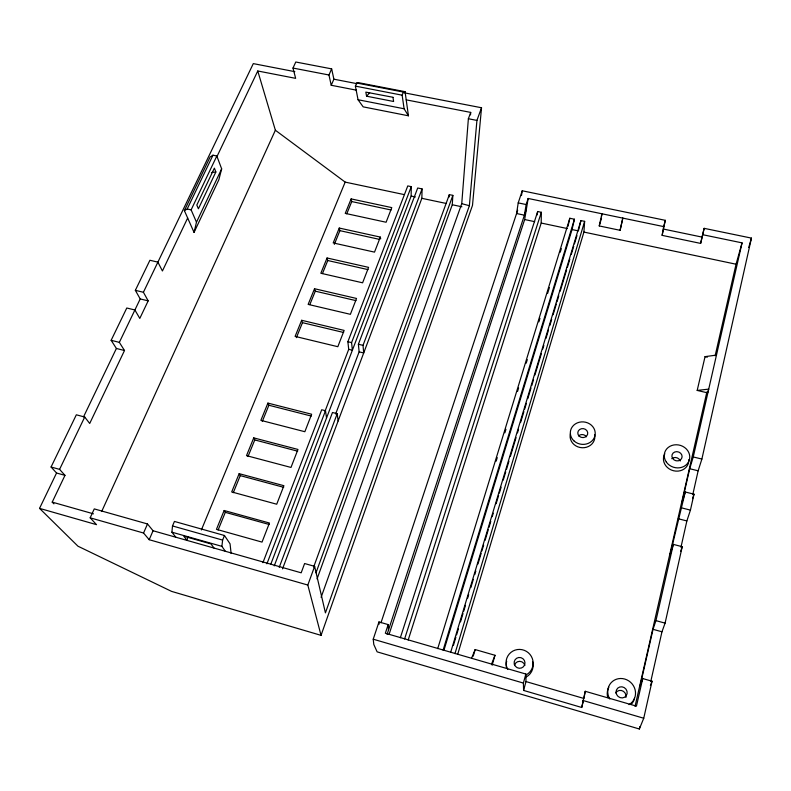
<?xml version="1.0" encoding="UTF-8"?>
<svg xmlns="http://www.w3.org/2000/svg" width="791" height="791" viewBox="0 0 791 791"><rect width="100%" height="100%" fill="white"/><g stroke="black" fill="none" stroke-linecap="round" stroke-linejoin="round"><path stroke-width="1.19" d="M408.196 639.988L541.202 223.042L541.341 212.285L537.682 211.523L400.355 637.724M270.779 564.25L411.152 196.039L411.271 186.656L407.77 185.915L347.872 341.722L348.722 349.335L324.982 411.33M282.516 568.877L421.85 198.323L422.078 188.92L417.707 188.001L358.392 344.253L359.134 351.857L335.621 414.029M449.179 196.979L449.328 194.635L452.857 195.377L452.264 204.75L317.062 578.903M457.663 654.424L583.906 232.07L584.638 221.361L580.93 220.58L450.652 652.367M321.106 597.314L461.746 203.673L468.371 118.739L470.704 112.411L406.208 99.854M470.507 114.863L470.704 112.411M187.665 218.019L162.422 270.977L157.893 262.128L149.914 260.269L135.35 290.337L143.408 292.265L148.174 300.857L139.799 318.417L134.895 309.983L126.787 308.006L111.145 340.308L119.342 342.365L124.503 350.512L89.709 423.472L84.716 417.035L76.332 414.8L51.069 467.006L56.547 473.008L39.55 508.376L96.522 524.66L90.174 517.828L94.267 508.9L147.502 523.968L153.059 530.751L301.183 572.813L304.604 563.528L314.63 566.356L325.427 612.867L469.379 205.709L476.924 120.42L481.531 107.754L404.082 92.774M601.704 215.992L601.911 213.778L599.242 225.939L620.095 230.31L622.814 218.118L620.095 230.31M481.531 107.754L472.494 205.383L321.047 635.351L171.568 591.381L77.973 546.205L39.55 508.376M175.829 537.218L171.904 532.195L172.507 525.956L174.435 521.437L224.466 535.497L230.052 543.832L231.12 553.512M225.316 551.268L221.905 546.354L222.617 540.085L224.466 535.497M518.214 202.891L516.572 213.53L524.403 215.172L526.153 204.543L528.151 198.462L663.649 226.592L665.31 220.323L522.228 190.779L518.214 202.891L526.153 204.543M521.487 195.565L522.228 190.779M389.063 634.392L524.66 219.542L528.151 198.462M692.787 494.602L698.137 470.803L701.884 459.067L751.45 238.111L704.158 228.342L700.628 243.41L662.136 235.362L663.649 226.592M662.136 235.362L665.31 220.323M388.173 624.593L385.346 633.225L525.857 674.041L523.395 683.078L523.593 690.424L581.721 707.48L585.231 691.285L636.439 706.155L642.727 678.559L652.051 681.219L643.745 718.238L639.346 728.995L377.129 651.853L373.797 644.487L373.233 639.207L378.968 621.944L388.173 624.593L388.48 630.091M585.231 691.285L583.946 698.483L525.985 681.575L525.857 674.041M537.049 214.984L537.682 211.523M639.346 728.995L639.889 726.583M650.766 681.555L661.958 631.791L665.083 623.14L682.228 546.71L673.319 544.386L670.096 554.57L685.263 491.992L694.004 494.187L690.434 510.126L686.865 520.943L680.952 547.283M700.628 243.41L704.158 228.342M567.997 226.295L569.827 218.257L574.444 219.226L572.031 229.558L443.899 650.39M635.064 706.284L706.887 391.911M715.143 355.772L736.055 264.224L742.057 242.867L702.596 234.68M673.319 544.386L655.937 620.628L653.03 629.32L640.077 686.054L642.727 678.559M742.057 242.867L693.252 456.951L689.703 468.717L681.842 503.135L685.263 491.992M697.187 390.428L708.716 389.123L707.619 392.87L697.187 390.428L705.048 356.642L716.468 355.09M187.833 536.832L186.992 540.391L183.828 536.229L211.059 543.951L213.985 548.054M194.052 232.406L196.484 222.192L221.658 168.869L216.823 156.005L212.967 155.194L210.119 156.984L184.382 210.624L194.052 232.406L218.86 179.725L221.658 168.869M580.93 220.58L578.379 230.893L572.031 229.558M581.721 707.48L583.392 700.737M523.593 690.424L525.985 681.575M492.16 665.221L494.988 655.284L475.164 649.559L471.545 658.26M748.721 247.474L751.45 238.111M473.236 656.144L475.164 649.559M599.242 225.939L601.506 218.207M453.391 645.476L455.883 637.21M456.595 634.847L458.375 628.934M460.51 621.855L463.002 613.579M463.714 611.216L465.494 605.313M467.629 598.223L468.697 594.684M470.833 587.594L473.334 579.328M474.758 574.602L475.826 571.062M477.962 563.973L481.165 553.344M481.877 550.981L483.657 545.078M485.081 540.352L488.284 529.723M488.996 527.36L490.776 521.457M492.2 516.731L493.268 513.191M496.115 503.738L498.617 495.473M499.329 493.109L501.108 487.207M503.244 480.117L505.736 471.851M506.448 469.488L508.939 461.212M510.363 456.496L516.058 437.591M517.482 432.875L518.55 429.325M520.686 422.236L523.889 411.607M524.611 409.244L526.391 403.341M527.815 398.615L531.018 387.986M531.73 385.622L533.51 379.72M534.934 374.993L541.341 353.735M542.764 349.009L543.832 345.469M545.968 338.38L548.46 330.114M549.883 325.388L551.673 319.485M553.097 314.759L556.3 304.13M557.012 301.767L558.792 295.854M560.216 291.137L566.623 269.869M567.335 267.516L569.827 259.24M571.25 254.524L573.742 246.248M574.454 243.885L576.955 235.619M454.963 653.643L584.638 221.361M443.098 650.172L574.444 219.226M437.72 648.61L569.827 218.257M496.165 461.153L497.252 457.613M504.856 432.825L505.943 429.286M517.522 391.505L518.609 387.966M526.213 363.168L527.3 359.628M538.879 321.858L539.966 318.308M547.57 293.52L549.379 287.617M560.236 252.2L561.323 248.661M404.596 638.96L541.341 212.285M692.56 498.637L694.004 494.187M387.096 634.342L526.381 209.15M380.985 622.784L517.66 210.258M680.705 551.218L682.228 546.71M315.995 572.822L452.857 195.377M313.651 567.038L449.328 194.635M321.047 635.351L307.818 585.043L314.63 566.356M279.233 567.315L337.223 413.703L332.477 412.497L274.24 565.891M359.134 351.857L363.702 352.954L363.02 345.36L422.078 188.92M266.913 563.805L325.506 410.727L321.71 409.768L262.919 562.668M348.722 349.335L352.381 350.215L351.58 342.622L411.271 186.656M650.41 685.471L652.051 681.219M380.342 237.092L374.509 252.131L333.199 242.926L339.26 228.055L380.342 237.092L380.689 238.823M491.567 664.084L494.988 655.284M408.443 115.793L404.102 108.772L402.144 95.187L403.41 92.043L405.061 91.677L408.443 115.793L363.158 106.854L358.046 99.735L355.396 86.12L356.721 83.015L358.57 82.689L405.061 91.677M218.118 530.01L225.306 512.341L224.14 510.502L216.457 529.327L262.029 542.102L269.434 523.029L224.14 510.502M233.296 492.704L240.246 475.618L239.149 473.661L231.694 491.943L276.721 504.223L283.91 485.704L239.149 473.661M248.008 456.536L254.771 439.934L253.733 437.878L246.495 455.646L290.989 467.441L297.97 449.456L253.733 437.878M262.305 421.395L268.881 405.249L267.912 403.094L311.634 414.237L304.851 431.718L260.872 420.367L267.912 403.094M296.378 337.658L302.478 322.669L301.668 320.286L344.144 330.411L337.826 346.705L295.102 336.402L301.668 320.286M309.835 304.584L315.293 291.177L314.531 288.725L356.533 298.464L350.383 314.324L308.144 304.397L314.531 288.725M322.451 273.567L327.761 260.516L327.059 257.985L368.596 267.368L362.604 282.812L320.839 273.251L327.059 257.985M334.346 244.35L339.912 230.656L339.26 228.055M346.774 213.788L351.748 201.557L351.145 198.907L391.782 207.608L386.097 222.251L345.242 213.382L351.145 198.907M201.379 529.96L345.173 182.108L275.367 130.238L257.767 70.982L295.646 78.349L292.996 68.056L295.775 62.005L331.656 68.876L333.891 79.199L331.221 85.27L356.514 90.194M307.818 585.043L149.192 539.709L153.059 530.751M149.192 539.709L143.557 533.025L147.502 523.968M331.221 85.27L328.957 74.987L331.656 68.876M101.663 511.52L275.367 130.238M215.854 171.973L198.412 208.775L196.821 205.047L214.381 168.127L215.854 171.973L211.415 172.567M196.484 222.192L191.125 209.872L216.823 156.005M53.917 503.867L52.216 502.127L64.981 475.351L59.582 469.37L51.069 467.006M216.764 156.984L257.767 70.982M83.539 416.847L116.396 348.465L111.145 340.308M119.342 342.365L140.205 298.939L135.35 290.337M143.408 292.265L253.298 63.616L294.835 71.655M59.582 469.37L84.716 417.035M184.382 210.624L187.2 208.992L212.967 155.194M392.979 97.402L393.611 101.485L366.579 96.205L369.664 92.745M292.996 68.056L328.957 74.987M356.721 83.015L403.41 92.043M333.891 79.199L356.879 83.648M355.396 86.12L402.144 95.187M393.038 97.293L365.828 92.122L366.579 96.205M468.371 118.739L476.924 120.42M358.046 99.735L404.102 108.772M663.778 229.133L702.171 237.122M524.66 219.542L534.686 221.658M541.202 223.042L567.473 228.589M583.906 232.07L736.055 264.224M345.173 182.108L404.112 194.576M421.85 198.323L446.411 203.495M452.264 204.75L461.914 206.797M411.152 196.039L415.404 196.949M351.748 201.557L391.061 210.001M339.912 230.656L379.65 239.416M187.2 208.992L191.125 209.872M327.761 260.516L367.983 269.612M705.048 356.642L707.332 357.166M315.293 291.177L355.96 300.62M302.478 322.669L343.64 332.487M347.872 341.722L351.58 342.622M358.392 344.253L363.02 345.36M140.205 298.939L148.174 300.857M693.252 456.951L701.884 459.067M689.703 468.717L698.137 470.803M116.396 348.465L124.503 350.512M681.644 507.881L690.434 510.126M268.881 405.249L311.259 416.066M678.273 518.748L686.865 520.943M254.771 439.934L297.653 451.177M461.746 203.673L469.379 205.709M240.246 475.618L283.672 487.305M655.937 620.628L665.083 623.14M653.03 629.32L661.958 631.791M225.306 512.341L269.256 524.502M56.547 473.008L64.981 475.351M172.507 525.956L222.617 540.085M171.904 532.195L221.905 546.354M52.216 502.127L93.457 513.834M90.174 517.828L143.557 533.025M373.233 639.207L523.395 683.078M582.947 700.47L643.745 718.238M325.506 410.727L326.535 418.024M337.223 413.703L338.123 420.98M378.968 621.944L379.156 624.148M607.795 697.642A14.218 13.427 46.3 0 1 608.862 687.201M634.491 698.265A14.218 13.427 46.3 0 1 631.149 704.425M532.679 661.859A13.566 13.348 43.2 0 1 526.371 676.908M506.626 668.266A13.566 13.348 43.2 0 1 506.695 661.316M594.605 434.595A12.399 11.203 7.1 0 1 582.166 447.746A12.399 11.203 7.1 0 1 570.459 433.527M688.763 459.67A12.785 11.4 16.4 0 1 673.507 470.744A12.785 11.4 16.4 0 1 664.816 453.777M609.802 699.036A14.307 13.516 45.9 0 1 614.3 680.181A14.307 13.516 45.9 0 1 633.433 685.738A14.307 13.516 45.9 0 1 629.013 704.623M507.782 669.404A13.655 13.437 41.7 0 1 512.904 651.062A13.655 13.437 41.7 0 1 531.364 656.431A13.655 13.437 41.7 0 1 526.331 674.792M615.714 693.015A5.656 5.349 46.6 0 1 625.918 697.425M514.526 665.182A5.399 5.31 44.3 0 1 524.878 665.399M671.747 458.711A5.092 4.538 16.5 0 1 680.26 460.985M578.676 435.831A4.934 4.469 7.2 0 1 586.438 436.8M666.348 462.082A12.864 11.45 16.2 0 0 688.417 462.142A12.864 11.45 16.2 0 0 676.256 444.76A12.864 11.45 16.2 0 0 666.348 462.082M574.187 441.101A12.478 11.252 7 0 0 594.881 436.068A12.478 11.252 7 0 0 579.269 422.246A12.478 11.252 7 0 0 574.187 441.101M579.319 436.266A4.993 4.499 7 0 0 587.604 434.279A4.993 4.499 7 0 0 581.375 428.732A4.993 4.499 7 0 0 579.319 436.266M672.666 458.483A5.142 4.578 16.2 0 0 681.506 458.701A5.142 4.578 16.2 0 0 676.809 451.651A5.142 4.578 16.2 0 0 672.666 458.483M616.06 692.234A5.725 5.408 45.9 0 0 624.564 697.237A5.725 5.408 45.9 0 0 624.228 687.587A5.725 5.408 45.9 0 0 616.06 692.234M514.318 664.173A5.458 5.369 41.7 0 0 523.375 666.783A5.458 5.369 41.7 0 0 520.982 657.677A5.458 5.369 41.7 0 0 514.318 664.173"/></g></svg>
